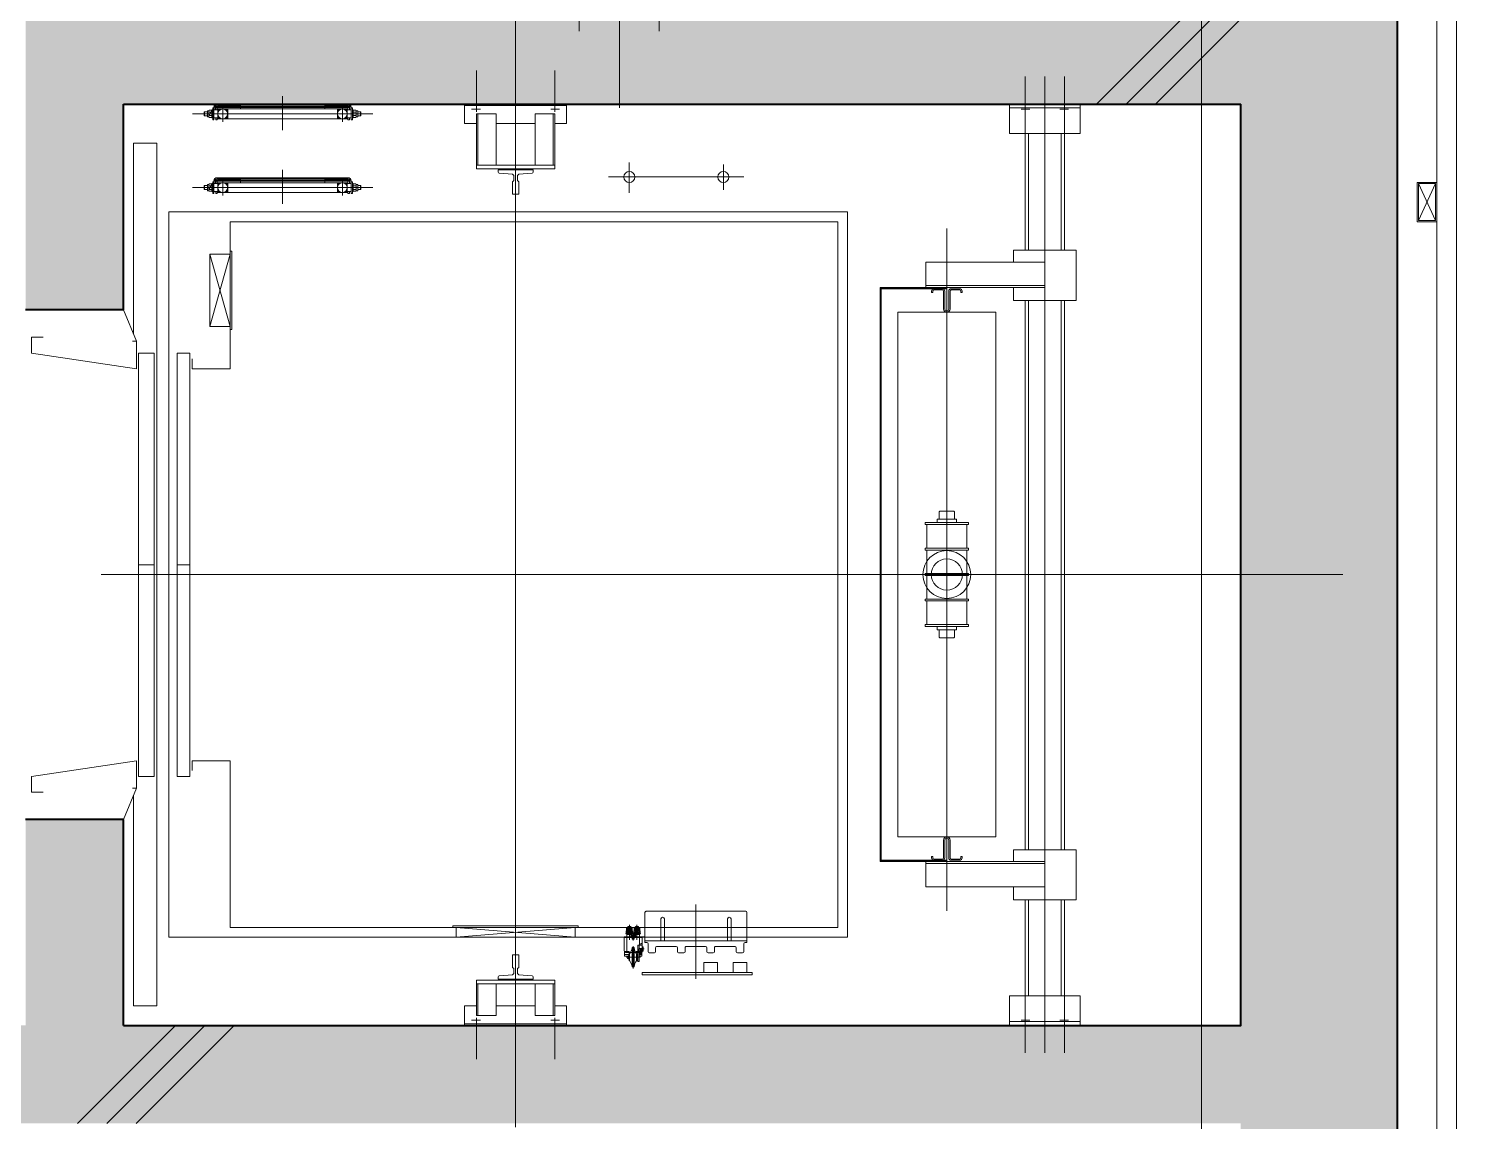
# Model space of a CAD drawing. Header units: millimetres. Extents: x 4003075 to 5615882, y 1445368 to 2591247.
# Drawn here: x 5451583 to 5455225, y 2423723 to 2426510 of the extents above; entities that cross this region are included whole.
import ezdxf

# ---------------------------------------------------------------- set-up
doc = ezdxf.new("R2010")
doc.units = ezdxf.units.MM
for name, color, linetype, lineweight in [('XR-평면도$0$A-CNTL', 9, 'Continuous', 15), ('XR-평면도$0$A-CONC-LIN1', 9, 'Continuous', 40), ('XR-평면도$0$A-DWXM-ELEV', 9, 'Continuous', 18), ('XR-평면도$0$A-SECT-LIN2', 9, 'Continuous', 20), ('XR-평면도$0$A-SECT-LIN3', 9, 'Continuous', 18), ('XR-평면도$0$A-WAXM-PANL', 9, 'Continuous', 20), ('XR-평면도$0$A-XXXX-HATC', 9, 'Continuous', 18), ('XR-평면도$0$A-XXXX-OPEN', 9, 'Continuous', 15)]:
    doc.layers.add(name, color=color, linetype=linetype, lineweight=lineweight)
doc.layers.add('XR-평면도$0$A-CONC-SOLD', color=9, linetype='Continuous')

# ---------------------------------------------------------------- blocks, each defined once
blk = doc.blocks.new('XR-평면도$0$중심선(210216)')
at = {"layer": 'XR-평면도$0$A-CNTL', "ltscale": 300}
blk.add_lwpolyline([(132000, 206000), (132000, -10000)], dxfattribs=at)
blk = doc.blocks.new('XR-평면도$0$윈드컬럼(13000)_2')
at = {"layer": 'XR-평면도$0$A-SECT-LIN2'}
blk.add_lwpolyline([(-100, 3350), (-100, 3250), (-50, 3250), (-50, 3350)], close=True, dxfattribs=at)
at = {"layer": 'XR-평면도$0$A-SECT-LIN3'}
blk.add_lwpolyline([(-97, 3347), (-97, 3253), (-53, 3253), (-53, 3347)], close=True, dxfattribs=at)
at = {"layer": 'XR-평면도$0$A-XXXX-OPEN'}
for p, q in [((-97, 3253), (-53, 3347)), ((-97, 3347), (-53, 3253))]:
    blk.add_line(p, q, dxfattribs=at)
blk = doc.blocks.new('XR-평면도$0$ELEV_21인승(4호기)')
at = {"layer": 'XR-평면도$0$A-CNTL'}
blk.add_line((-260, 1265), (2560, 1265), dxfattribs=at)
at = {"layer": 'XR-평면도$0$A-DWXM-ELEV'}
for p, q in [((2364.2, 1365.9), (2280.3, 1365.9)), ((2364.2, 1162.2), (2280.3, 1162.2))]:
    blk.add_line(p, q, dxfattribs=at)
blk = doc.blocks.new('XR-평면도$0$ELEV_16인승(2호기)')
at = {"layer": 'XR-평면도$0$A-CNTL'}
for p, q in [((1400, 217.7), (1400, 3385)), ((2810, 1275), (-60, 1275))]:
    blk.add_line(p, q, dxfattribs=at)
at = {"layer": 'XR-평면도$0$A-DWXM-ELEV'}
for p, q in [((200, 2715), (275, 2715)), ((200, 2715), (200, 2535)), ((210, 2715), (210, 2535)), ((275, 2715), (275, 2535)), ((2550, 2715), (2475, 2715)), ((2475, 2715), (2475, 2535)), ((2540, 2715), (2540, 2535)), ((2550, 2715), (2550, 2535)), ((130, 2675), (219.5, 2675)), ((275, 2675), (200, 2675)), ((213.4, 2662.9), (213.4, 2685.3)), ((275, 2675), (573, 2675)), ((573, 2675), (275, 2675)), ((275, 2667), (573, 2667)), ((701, 2675), (2102, 2675)), ((2102, 2675, 0), (701, 2675, 0)), ((701, 2667, 0), (2102, 2667, 0)), ((2230, 2675), (2475, 2675)), ((2475, 2675, 0), (2230, 2675, 0)), ((2230, 2667, 0), (2475, 2667, 0)), ((2475, 2675), (2550, 2675)), ((2620, 2675), (2530.5, 2675)), ((2536.6, 2662.9), (2536.6, 2685.3)), ((2620, 2625), (130, 2625)), ((603, 2625), (603, 2321.1)), ((603, 2625), (668, 2625)), ((663, 2625), (663, 2321.1)), ((668, 2625), (668, 2321.1)), ((2132, 2625), (2132, 2321.1)), ((2132, 2625), (2197, 2625)), ((2137, 2625), (2137, 2321.1)), ((2197, 2625), (2197, 2321.1)), ((213.4, 2587.1), (213.4, 2564.7)), ((2536.6, 2587.1), (2536.6, 2564.7)), ((130, 2575), (219.5, 2575)), ((275, 2575), (200, 2575)), ((275, 2583), (573, 2583)), ((275, 2575), (573, 2575)), ((573, 2575), (275, 2575)), ((701, 2583, 0), (2102, 2583, 0)), ((701, 2575), (2102, 2575)), ((2102, 2575, 0), (701, 2575, 0)), ((2230, 2583, 0), (2475, 2583, 0)), ((2230, 2575), (2475, 2575)), ((2475, 2575, 0), (2230, 2575, 0)), ((2475, 2575), (2550, 2575)), ((2620, 2575), (2530.5, 2575)), ((275, 2535), (200, 2535)), ((2475, 2535), (2550, 2535)), ((2069, 2500), (731, 2500)), ((731, 2500), (731, 2250)), ((2069, 2500), (2069, 2250)), ((671, 2407.8), (671, 2386.2)), ((674.2, 2407.8), (674.2, 2386.2)), ((681, 2414), (677.2, 2414)), ((681, 2410.8), (677.2, 2410.8)), ((681, 2414), (681, 2410.8)), ((1267.5, 2430), (1267.5, 2320)), ((1272.5, 2430), (1267.5, 2430)), ((1272.5, 2430), (1272.5, 2320)), ((1332.5, 2426), (1272.5, 2426)), ((1332.5, 2430), (1332.5, 2320)), ((1337.5, 2430), (1332.5, 2430)), ((1337.5, 2430), (1337.5, 2320)), ((1337.5, 2426), (1397.5, 2426)), ((1397.5, 2430), (1397.5, 2320)), ((1397.5, 2430), (1402.5, 2430)), ((1402.5, 2430), (1402.5, 2320)), ((1402.5, 2426), (1462.5, 2426)), ((1462.5, 2430), (1462.5, 2320)), ((1462.5, 2430), (1467.5, 2430)), ((1467.5, 2430), (1467.5, 2320)), ((1467.5, 2426), (1527.5, 2426)), ((1527.5, 2430), (1527.5, 2320)), ((1527.5, 2430), (1532.5, 2430)), ((1532.5, 2430), (1532.5, 2320)), ((2119, 2414), (2122.8, 2414)), ((2119, 2414), (2119, 2410.8)), ((2119, 2410.8), (2122.8, 2410.8)), ((2125.8, 2407.8), (2125.8, 2386.2)), ((2129, 2407.8), (2129, 2386.2)), ((2257.6, 2375), (517.4, 2375)), ((668, 2205), (668, 2375)), ((669.5, 2375), (669.5, 2205)), ((671, 2375), (671, 2205)), ((722.8, 2383.2), (677.2, 2383.2)), ((722.8, 2380), (677.2, 2380)), ((722.8, 2370), (677.2, 2370)), ((1240.1, 2394.6), (1238.1, 2392.6)), ((1238.1, 2392.6), (1238.1, 2357.4)), ((1240.1, 2394.6), (1258.9, 2394.6)), ((1258.9, 2399.5), (1258.9, 2350.5)), ((1267.5, 2399.5), (1258.9, 2399.5)), ((1532.5, 2399.5), (1541.1, 2399.5)), ((1541.1, 2399.5), (1541.1, 2350.5)), ((1559.9, 2394.6), (1541.1, 2394.6)), ((1559.9, 2394.6), (1561.9, 2392.6)), ((1561.9, 2392.6), (1561.9, 2357.4)), ((2077.2, 2383.2), (2122.8, 2383.2)), ((2077.2, 2380), (2122.8, 2380)), ((2077.2, 2370), (2122.8, 2370)), ((2129, 2375), (2129, 2207.2)), ((2130.5, 2375), (2130.5, 2206.1)), ((2132, 2375), (2132, 2205)), ((671, 2363.8), (671, 2342.2)), ((674.2, 2363.8), (674.2, 2342.2)), ((722.8, 2366.8), (677.2, 2366.8)), ((681, 2339.2), (677.2, 2339.2)), ((681, 2336), (677.2, 2336)), ((681, 2339.2), (681, 2336)), ((1238.1, 2357.4), (1240.1, 2355.4)), ((1240.1, 2355.4), (1258.9, 2355.4)), ((1267.5, 2350.5), (1258.9, 2350.5)), ((1532.5, 2350.5), (1541.1, 2350.5)), ((1559.9, 2355.4), (1541.1, 2355.4)), ((1561.9, 2357.4), (1559.9, 2355.4)), ((2077.2, 2366.8), (2122.8, 2366.8)), ((2119, 2339.2), (2122.8, 2339.2)), ((2119, 2339.2), (2119, 2336)), ((2119, 2336), (2122.8, 2336)), ((2125.8, 2363.8), (2125.8, 2342.2)), ((2129, 2363.8), (2129, 2342.2)), ((668, 2321.1), (603, 2321.1)), ((1272.5, 2320), (1267.5, 2320)), ((1332.5, 2324), (1272.5, 2324)), ((1337.5, 2320), (1332.5, 2320)), ((1337.5, 2324), (1397.5, 2324)), ((1397.5, 2320), (1402.5, 2320)), ((1402.5, 2324), (1462.5, 2324)), ((1462.5, 2320), (1467.5, 2320)), ((1467.5, 2324), (1527.5, 2324)), ((1527.5, 2320), (1532.5, 2320)), ((2132, 2321.1), (2197, 2321.1)), ((2069, 2250), (731, 2250)), ((668, 2207.2), (2129, 2207.2)), ((668, 2206.1), (2130.5, 2206.1)), ((668, 2205), (2132, 2205)), ((475, 2122), (475, 390)), ((475, 2122), (2325, 2122)), ((2325, 2122), (2325, 390)), ((500, 2097), (2300, 2097)), ((500, 2097), (500, 547)), ((2300, 2097), (2300, 547)), ((2259, 1862), (2259, 1608)), ((2339, 1865), (2262, 1865)), ((2334, 1865), (2334, 1605)), ((2339, 1860.2), (2339, 1865)), ((2390, 1865), (2390, 1830)), ((2390, 1865), (2415, 1865)), ((2421, 1878.5), (2415, 1878.5)), ((2415, 1878.5), (2415, 1597.8)), ((2415, 1865), (2415, 1830)), ((2421, 1878.5), (2421, 1597.8)), ((386, 1857.2), (386, 1511.9)), ((2278.5, 1824.5), (2334, 1824.5)), ((2362, 1857.2), (2342, 1857.2)), ((2349, 1834.8), (2349, 1785.2)), ((2362, 1857.2), (2352, 1857.2)), ((2362, 1837.8), (2352, 1837.8)), ((2362, 1837.8), (2352, 1837.8)), ((2365, 1854.2), (2365, 1840.8)), ((2390, 1830), (2415, 1830)), ((354, 1805), (418.5, 1805)), ((2278.5, 1815.5), (2334, 1815.5)), ((2390, 1790), (2390, 1755)), ((2390, 1790), (2415, 1790)), ((2415, 1790), (2415, 1755)), ((2349, 1759.8), (2349, 1710.2)), ((2362, 1782.2), (2352, 1782.2)), ((2362, 1762.8), (2352, 1762.8)), ((2365, 1779.2), (2365, 1765.8)), ((2390, 1755), (2415, 1755)), ((2241.7, 1735), (2431.5, 1735)), ((2349, 1684.8), (2349, 1635.2)), ((2362, 1707.2), (2352, 1707.2)), ((2362, 1687.8), (2352, 1687.8)), ((2365, 1704.2), (2365, 1690.8)), ((2278.5, 1654.5), (2334, 1654.5)), ((2278.5, 1645.5), (2334, 1645.5)), ((2339, 1605), (2262, 1605)), ((2324.5, 1598, -1.2), (2324.5, 1605)), ((2339, 1609.8), (2339, 1605)), ((2362, 1612.8), (2342, 1612.8)), ((2362, 1632.2), (2352, 1632.2)), ((2355.1, 1602.8), (2355.1, 1595)), ((2365, 1629.2), (2365, 1615.8)), ((2293.4, 1584.3), (2318.6, 1584.3)), ((2300, 1589.5), (2300, 1591)), ((2300, 1577.7), (2300, 1579.2)), ((2300, 1570.4), (2300, 1571.9)), ((2300.4, 1591.5), (2315.5, 1592.5)), ((2300.4, 1577.2), (2315.5, 1576.2)), ((2300.4, 1572.4), (2315.5, 1573.4)), ((2300.8, 1584.3), (2319.4, 1584.3)), ((2332.2, 1584.3), (2300.9, 1584.3)), ((2301.2, 1589.1), (2301.2, 1589.9)), ((2301.2, 1578.8), (2301.2, 1579.6)), ((2301.2, 1570), (2301.2, 1570.8)), ((2301.6, 1590.4), (2316.7, 1591.3)), ((2301.6, 1578.3), (2316.7, 1577.3)), ((2301.6, 1571.3), (2316.7, 1572.2)), ((2304.3, 1585.1, 1.1), (2301.7, 1585.1, 1.1)), ((2304.3, 1583.6, 1.1), (2301.7, 1583.6, 1.1)), ((2304.3, 1585.1, 1.1), (2304.3, 1583.6, 1.1)), ((2345.1, 1590.9), (2305.1, 1590.9)), ((2305.1, 1590.9), (2305.1, 1586.8)), ((2310.1, 1586.8), (2305.1, 1586.8)), ((2310.1, 1581.8), (2305.1, 1581.8)), ((2305.1, 1581.8), (2305.1, 1577.7)), ((2326.1, 1577.7), (2305.1, 1577.7)), ((2326.1, 1571.8), (2305.1, 1571.8)), ((2305.1, 1571.8), (2305.1, 1567.7)), ((2310.1, 1567.7), (2305.1, 1567.7)), ((2305.3, 1590.9), (2305.3, 1576.2)), ((2305.3, 1587.9), (2315.5, 1588.5)), ((2305.3, 1586.7), (2316.7, 1587.3)), ((2305.3, 1582), (2316.7, 1581.4)), ((2305.3, 1580.8), (2315.5, 1580.2)), ((2305.3, 1571.8), (2305.3, 1557.1)), ((2305.3, 1568.8), (2315.5, 1569.4)), ((2305.3, 1567.6), (2316.7, 1568.2)), ((2305.7, 1588.9, 1.1), (2306.1, 1588.5, 1.1)), ((2305.7, 1579.8, 1.1), (2306.1, 1580.2, 1.1)), ((2305.7, 1569.8, 1.1), (2306.1, 1569.4, 1.1)), ((2306.1, 1588.5, 1.1), (2306.1, 1586.3, 1.1)), ((2317.5, 1586.3, 0.3), (2306.1, 1586.3, 4.2)), ((2306.1, 1586.3, 1.1), (2306.1, 1582.3, 1.1)), ((2318, 1585.9), (2306.1, 1585.9, 1.1)), ((2318, 1582.8), (2306.1, 1582.8, 1.1)), ((2317.5, 1582.3, 0.3), (2306.1, 1582.3, 4.2)), ((2306.1, 1582.3, 1.1), (2306.1, 1580.2, 1.1)), ((2306.1, 1569.4, 1.1), (2306.1, 1567.2, 1.1)), ((2317.5, 1567.2, 0.3), (2306.1, 1567.2, 4.2)), ((2306.1, 1567.2, 1.1), (2306.1, 1563.2, 1.1)), ((2318, 1566.8), (2306.1, 1566.8, 1.1)), ((2306.2, 1584.3, 1.1), (2306.9, 1584.3, 1.1)), ((2306.8, 1580.6, 1.1), (2306.2, 1584.3, 1.1)), ((2306.9, 1584.4, 1.1), (2306.3, 1588, 1.1)), ((2306.3, 1588, 1.1), (2306.3, 1586.3, 1.1)), ((2306.3, 1588, 1.1), (2307, 1588, 1.1)), ((2306.9, 1565.3, 1.1), (2306.3, 1568.9, 1.1)), ((2306.3, 1568.9, 1.1), (2306.3, 1567.2, 1.1)), ((2306.3, 1568.9, 1.1), (2307, 1568.9, 1.1)), ((2307.5, 1580.6, 1.1), (2306.8, 1580.6, 1.1)), ((2307.6, 1584.4, 1.1), (2306.9, 1584.4, 1.1)), ((2306.9, 1584.3, 1.1), (2307.5, 1580.6, 1.1)), ((2307, 1588, 1.1), (2307.6, 1584.4, 1.1)), ((2307, 1568.9, 1.1), (2307.6, 1565.3, 1.1)), ((2307.5, 1580.6, 1.1), (2307.5, 1582.3, 1.1)), ((2307.6, 1589.2), (2308.5, 1589.2)), ((2307.6, 1579.2), (2307.6, 1589.2)), ((2307.6, 1579.2), (2308.5, 1579.2)), ((2307.6, 1570.1), (2308.5, 1570.1)), ((2307.6, 1560.1), (2307.6, 1570.1)), ((2308.5, 1589.2), (2308.5, 1579.2)), ((2308.5, 1570.1), (2308.5, 1560.1)), ((2310.1, 1586.8), (2310.1, 1581.8)), ((2310.1, 1567.7), (2310.1, 1562.7)), ((2313.3, 1575), (2331.6, 1575, 1.4)), ((2317.7, 1575.9, 1.4), (2314.5, 1575.9, 1.4)), ((2317.7, 1574, 1.4), (2314.5, 1574, 1.4)), ((2315.5, 1593.5), (2316.7, 1593.5)), ((2315.5, 1592.5), (2315.5, 1593.5)), ((2315.5, 1589.6), (2316.7, 1589.6)), ((2315.5, 1588.5), (2315.5, 1589.6)), ((2315.5, 1579.1), (2315.5, 1580.2)), ((2315.5, 1579.1), (2316.7, 1579.1)), ((2315.5, 1575.2), (2315.5, 1576.2)), ((2315.5, 1575.2), (2316.7, 1575.2)), ((2315.5, 1574.4), (2316.7, 1574.4)), ((2315.5, 1573.4), (2315.5, 1574.4)), ((2315.5, 1570.5), (2316.7, 1570.5)), ((2315.5, 1569.4), (2315.5, 1570.5)), ((2316.7, 1575.2), (2316.7, 1593.5)), ((2316.7, 1556.1), (2316.7, 1574.4)), ((2318, 1585.9), (2317.5, 1586.3)), ((2318, 1582.8), (2317.5, 1582.3)), ((2318, 1566.8), (2317.5, 1567.2)), ((2317.7, 1574, 1.4), (2317.7, 1575.9, 1.4)), ((2318, 1582.8), (2318, 1585.9)), ((2318, 1563.7), (2318, 1566.8)), ((2318.3, 1590.9), (2318.3, 1577.7)), ((2318.3, 1571.8), (2318.3, 1558.6)), ((2319.4, 1580.7, 1.4), (2319.9, 1580.2, 1.4)), ((2319.4, 1569.3, 1.4), (2319.9, 1569.8, 1.4)), ((2319.9, 1577.5, 1.4), (2319.9, 1580.2, 1.4)), ((2319.9, 1572.5, 1.4), (2319.9, 1577.5, 1.4)), ((2320.5, 1577.5, 5.1), (2319.9, 1577.5, 5.3)), ((2320.4, 1576.9, 1.4), (2319.9, 1576.9, 1.4)), ((2320.6, 1573.1, 1.4), (2319.9, 1573.1, 1.4)), ((2319.9, 1569.8, 1.4), (2319.9, 1572.5, 1.4)), ((2320.5, 1572.5, 5.1), (2319.9, 1572.5, 5.3)), ((2320.9, 1579.7), (2320.1, 1575)), ((2320.1, 1575), (2321, 1575)), ((2320.9, 1574.9), (2320.2, 1570.4)), ((2320.2, 1570.4), (2320.2, 1572.5)), ((2320.2, 1570.4), (2321.1, 1570.4)), ((2333.1, 1575), (2320.6, 1575)), ((2321.8, 1579.7), (2320.9, 1579.7)), ((2321.8, 1574.9), (2320.9, 1574.9)), ((2321, 1575), (2321.8, 1579.7)), ((2321.1, 1570.4), (2321.8, 1574.9)), ((2321.8, 1576.9, 1.4), (2321.3, 1576.9, 1.4)), ((2321.8, 1577.5, 4.7), (2321.4, 1577.5, 4.8)), ((2321.8, 1572.5, 4.7), (2321.4, 1572.5, 4.8)), ((2321.8, 1573.1, 1.4), (2321.5, 1573.1, 1.4)), ((2321.6, 1575), (2333.2, 1575)), ((2321.8, 1581.4), (2321.8, 1568.9)), ((2321.8, 1581.4), (2322.9, 1581.4)), ((2321.8, 1579.7), (2321.8, 1577.5)), ((2321.8, 1568.9), (2322.9, 1568.9)), ((2322.9, 1568.9), (2322.9, 1581.4)), ((2329.2, 1577.5, 1.7), (2322.9, 1577.5, 4.3)), ((2329.9, 1576.9, 1.4), (2322.9, 1576.9, 1.4)), ((2329.9, 1573.1, 1.4), (2322.9, 1573.1, 1.4)), ((2329.2, 1572.5, 1.7), (2322.9, 1572.5, 4.3)), ((2324.5, 1598), (2324.5, 1552)), ((2324.5, 1598), (2359.5, 1598)), ((2326.1, 1598), (2326.1, 1552)), ((2326.1, 1590.9), (2326.1, 1558.6)), ((2329.9, 1576.9, 1.4), (2329.2, 1577.5, 1.4)), ((2329.9, 1573.1, 1.4), (2329.2, 1572.5, 1.4)), ((2329.9, 1576.9, 1.4), (2329.9, 1573.1, 1.4)), ((2341.1, 1597.5), (2341.1, 1594.3)), ((2341.1, 1597.5), (2363.5, 1597.5)), ((2341.1, 1594.3), (2345.1, 1594.3)), ((2345.1, 1597.5), (2345.1, 1586.8)), ((2387.1, 1590), (2345.1, 1590)), ((2387.1, 1586.8), (2345.1, 1586.8)), ((2348, 1574.8), (2404.7, 1574.8)), ((2349.6, 1600.5), (2360.6, 1600.5)), ((2349.6, 1600.5), (2349.6, 1597.5)), ((2351.1, 1576.5), (2351.1, 1573)), ((2352.1, 1577.5), (2400.1, 1577.5)), ((2352.1, 1572), (2400.1, 1572)), ((2353.6, 1597.5), (2353.6, 1590)), ((2353.6, 1594.3), (2361.6, 1594.3)), ((2353.6, 1593.3), (2361.6, 1593.3)), ((2354.6, 1589.9), (2354.6, 1595.2)), ((2361.6, 1596.2), (2355.6, 1596.2)), ((2361.6, 1588.9), (2355.6, 1588.9)), ((2359.9, 1592.6), (2371.3, 1592.6)), ((2360.3, 1592.6), (2367.9, 1592.6)), ((2360.6, 1600.5), (2360.6, 1597.5)), ((2361.6, 1597.1), (2361.6, 1590)), ((2361.6, 1597.1), (2369.6, 1597.1)), ((2361.6, 1588.9), (2361.6, 1596.2)), ((2361.6, 1594.1), (2369.6, 1594.1)), ((2361.6, 1594.1), (2366.6, 1594.1)), ((2361.6, 1591.1), (2369.6, 1591.1)), ((2361.6, 1591.1), (2366.6, 1591.1)), ((2361.6, 1586.8), (2361.6, 1582.9)), ((2361.6, 1582.9), (2366.3, 1582.9)), ((2363.5, 1597.5), (2363.5, 1597.1)), ((2364.5, 1557), (2364.5, 1593)), ((2366.6, 1591.1), (2366.6, 1594.1)), ((2385.1, 1584.8), (2367.1, 1584.8)), ((2367.1, 1584.8), (2367.1, 1583.5)), ((2385.1, 1583.8), (2367.1, 1583.8)), ((2369.6, 1597.1), (2373.1, 1597.1)), ((2369.6, 1597.1), (2369.6, 1590)), ((2369.6, 1586.8), (2369.6, 1584.8)), ((2381.6, 1586.8), (2370.6, 1586.8)), ((2370.6, 1586.8), (2370.6, 1584.8)), ((2373.1, 1597.1), (2373.1, 1590)), ((2376.1, 1593.9), (2376.1, 1558.1)), ((2381.6, 1586.8), (2381.6, 1584.8)), ((2385.1, 1584.8), (2385.1, 1583.5)), ((2387.1, 1586.8), (2387.1, 1590)), ((2401.1, 1576.5), (2401.1, 1573)), ((2415, 1597.8), (2421, 1597.8)), ((349.4, 1565), (421.6, 1565)), ((426.2, 1565), (351, 1565)), ((2293.4, 1565.2), (2318.6, 1565.2)), ((2300, 1558.6), (2300, 1560.1)), ((2300.4, 1558.1), (2315.5, 1557.1)), ((2332.2, 1565.2), (2300.7, 1565.2)), ((2300.8, 1565.2), (2319.4, 1565.2)), ((2301.2, 1559.7), (2301.2, 1560.5)), ((2301.6, 1559.2), (2316.7, 1558.2)), ((2304.3, 1566, 1.1), (2301.7, 1566, 1.1)), ((2304.3, 1564.5, 1.1), (2301.7, 1564.5, 1.1)), ((2304.3, 1566, 1.1), (2304.3, 1564.5, 1.1)), ((2305.1, 1562.7), (2305.1, 1558.6)), ((2310.1, 1562.7), (2305.1, 1562.7)), ((2361.6, 1558.6), (2305.1, 1558.6)), ((2305.3, 1562.9), (2316.7, 1562.3)), ((2305.3, 1561.7), (2315.5, 1561.1)), ((2305.7, 1560.7, 1.1), (2306.1, 1561.1, 1.1)), ((2318, 1563.7), (2306.1, 1563.7, 1.1)), ((2317.5, 1563.2, 0.3), (2306.1, 1563.2, 4.2)), ((2306.1, 1563.2, 1.1), (2306.1, 1561.1, 1.1)), ((2306.2, 1565.2, 1.1), (2306.9, 1565.2, 1.1)), ((2306.8, 1561.5, 1.1), (2306.2, 1565.2, 1.1)), ((2307.5, 1561.5, 1.1), (2306.8, 1561.5, 1.1)), ((2307.6, 1565.3, 1.1), (2306.9, 1565.3, 1.1)), ((2306.9, 1565.2, 1.1), (2307.5, 1561.5, 1.1)), ((2307.5, 1561.5, 1.1), (2307.5, 1563.2, 1.1)), ((2307.6, 1560.1), (2308.5, 1560.1)), ((2315.5, 1560), (2315.5, 1561.1)), ((2315.5, 1560), (2316.7, 1560)), ((2315.5, 1556.1), (2315.5, 1557.1)), ((2315.5, 1556.1), (2316.7, 1556.1)), ((2318, 1563.7), (2317.5, 1563.2)), ((2324.5, 1552), (2359.5, 1552)), ((2361.6, 1564.3), (2369.6, 1564.3)), ((2361.6, 1564.3), (2361.6, 1552.9)), ((2361.6, 1552.9), (2369.6, 1552.9)), ((2367.1, 1566.1), (2367.1, 1564.8)), ((2385.1, 1565.8), (2367.1, 1565.8)), ((2385.1, 1564.8), (2367.1, 1564.8)), ((2369.6, 1564.8), (2369.6, 1552.9)), ((2369.6, 1552.9), (2373.1, 1552.9)), ((2370.6, 1564.8), (2370.6, 1563.8)), ((2381.6, 1563.8), (2370.6, 1563.8)), ((2380.6, 1563.3), (2371.6, 1563.3)), ((2371.6, 1563.3), (2371.6, 1562.8)), ((2380.6, 1562.8), (2371.6, 1562.8)), ((2373.1, 1563.8), (2373.1, 1563.3)), ((2373.1, 1562.8), (2373.1, 1560.8)), ((2374.1, 1559.8), (2373.1, 1560.8)), ((2373.1, 1560.6), (2373.1, 1552.9)), ((2378.1, 1559.8), (2374.1, 1559.8)), ((2379.1, 1560.8), (2378.1, 1559.8)), ((2379.1, 1563.8), (2379.1, 1563.3)), ((2379.1, 1562.8), (2379.1, 1560.8)), ((2380.6, 1563.3), (2380.6, 1562.8)), ((2381.6, 1564.8), (2381.6, 1563.8)), ((2385.1, 1566.1), (2385.1, 1564.8)), ((2296, 1115), (2296, 1435)), ((2296, 1115), (2296, 1435)), ((2296, 1435), (2300, 1435)), ((2300, 1115), (2300, 1435)), ((2300, 1115), (2300, 1435)), ((2300, 1427), (2325, 1123)), ((2300, 1123), (2325, 1427)), ((2300, 1427), (2325, 1427)), ((2325, 1123), (2325, 1427)), ((200, 1405), (250, 1405)), ((204, 1405), (204, 1145)), ((213.4, 1387.1), (213.4, 1364.7)), ((250, 1405), (250, 1375)), ((2500, 1405), (2500, 1375)), ((2550, 1405), (2500, 1405)), ((2536.6, 1387.1), (2536.6, 1364.7)), ((2546, 1405), (2546, 1145)), ((114.1, 1375), (219.5, 1375)), ((225, 1375), (365, 1375)), ((225, 1375), (225, 1325)), ((225, 1371), (356, 1371)), ((356, 1375), (356, 1175)), ((365, 1375), (365, 1175)), ((2525, 1375), (2435, 1375)), ((2435, 1375), (2435, 1175)), ((2444, 1375), (2444, 1175)), ((2525, 1371), (2444, 1371)), ((2525, 1375), (2525, 1325)), ((2635.9, 1375), (2530.5, 1375)), ((225, 1325), (356, 1325)), ((250, 1325), (250, 1225)), ((368, 1230.5), (368, 1319.5)), ((373.6, 1319.5), (368, 1319.5)), ((378.8, 1283), (376.1, 1317.1)), ((2421.2, 1283), (2423.9, 1317.1)), ((2426.4, 1319.5), (2432, 1319.5)), ((2432, 1230.5), (2432, 1319.5)), ((2525, 1325), (2444, 1325)), ((2500, 1325), (2500, 1225)), ((378.8, 1283), (382.1, 1279.8)), ((394.8, 1279.8), (382.1, 1279.8)), ((398, 1283), (394.8, 1279.8)), ((429, 1283), (398, 1283)), ((430, 1282), (429, 1283)), ((430, 1268), (430, 1282)), ((2370, 1282), (2371, 1283)), ((2370, 1268), (2370, 1282)), ((2371, 1283), (2402, 1283)), ((2402, 1283), (2405.3, 1279.8)), ((2405.3, 1279.8), (2417.9, 1279.8)), ((2421.2, 1283), (2417.9, 1279.8)), ((376.1, 1232.9), (378.8, 1267)), ((378.8, 1267), (382.1, 1270.3)), ((394.8, 1270.3), (382.1, 1270.3)), ((398, 1267), (394.8, 1270.3)), ((429, 1267), (398, 1267)), ((430, 1268), (429, 1267)), ((2370, 1268), (2371, 1267)), ((2371, 1267), (2402, 1267)), ((2402, 1267), (2405.3, 1270.3)), ((2405.3, 1270.3), (2417.9, 1270.3)), ((2421.2, 1267), (2417.9, 1270.3)), ((2423.9, 1232.9), (2421.2, 1267)), ((225, 1225), (356, 1225)), ((225, 1175), (225, 1225)), ((373.6, 1230.5), (368, 1230.5)), ((2426.4, 1230.5), (2432, 1230.5)), ((2525, 1225), (2444, 1225)), ((2525, 1175), (2525, 1225)), ((114.1, 1175), (219.5, 1175)), ((213.4, 1162.9), (213.4, 1185.3)), ((225, 1179), (356, 1179)), ((225, 1175), (365, 1175)), ((250, 1175), (250, 1145)), ((2525, 1175), (2435, 1175)), ((2525, 1179), (2444, 1179)), ((2500, 1175), (2500, 1145)), ((2635.9, 1175), (2530.5, 1175)), ((2536.6, 1162.9), (2536.6, 1185.3)), ((200, 1145), (250, 1145)), ((2550, 1145), (2500, 1145)), ((2296, 1115), (2300, 1115)), ((2300, 1123), (2325, 1123)), ((220, 879.5), (230, 879.5)), ((225, 910.5), (225, 450.5)), ((225, 815.9), (225, 883.5)), ((408, 879.5), (418, 879.5)), ((413, 910.5), (413, 450.5)), ((413, 815.9), (413, 883.5)), ((206, 852.2), (206, 508.8)), ((209.1, 851), (215, 851)), ((235, 855.5), (235, 845.5)), ((394, 852.2), (394, 508.8)), ((397.1, 851), (403, 851)), ((423, 855.5), (423, 845.5)), ((245.1, 833), (204.9, 833)), ((212.5, 820.5), (237.5, 820.5)), ((433.1, 833), (392.9, 833)), ((400.5, 820.5), (425.5, 820.5)), ((203, 788), (206, 788)), ((209, 788), (212.5, 788)), ((391, 788), (394, 788)), ((397, 788), (400.5, 788)), ((266.9, 680.5), (179.5, 680.5)), ((454.9, 680.5), (367.5, 680.5)), ((500, 547), (875, 547)), ((775, 551), (575, 551)), ((575, 551), (575, 547)), ((775, 547), (575, 547)), ((583, 547), (767, 495)), ((767, 547), (583, 495)), ((583, 547), (583, 495)), ((767, 547), (767, 495)), ((775, 551), (775, 547)), ((875, 547), (875, 450)), ((1875, 547), (1875, 450)), ((1875, 547), (2300, 547)), ((225, 477.7), (225, 545.2)), ((225, 545.1), (225, 477.5)), ((413, 477.7), (413, 545.2)), ((413, 545.1), (413, 477.5)), ((207.7, 505.5), (210, 505.5)), ((395.7, 505.5), (398, 505.5)), ((767, 495), (583, 495)), ((835, 444), (1375, 444)), ((835, 444), (1375, 444)), ((835, 412), (835, 444)), ((850, 450), (875, 450)), ((1915, 444), (1375, 444)), ((1375, 412), (1375, 444)), ((1375, 412), (1375, 444)), ((1375, 412), (1375, 444)), ((1375, 412), (1375, 444)), ((1900, 450), (1875, 450)), ((1915, 412), (1915, 444)), ((835, 412), (1375, 412)), ((1915, 412), (1375, 412)), ((475, 390), (2325, 390)), ((2500, 360), (300, 360)), ((300, 360), (300, 300)), ((835, 353), (1375, 353)), ((835, 353), (835, 313)), ((1915, 353), (1375, 353)), ((1375, 353), (1375, 313)), ((1375, 353), (1375, 313)), ((1915, 353), (1915, 313)), ((2500, 360), (2500, 300)), ((300, 300), (785.6, 300)), ((805, 308), (725, 275)), ((805, 308), (875, 308)), ((805, 308), (805, 298)), ((835, 313), (1375, 313)), ((875, 308), (835, 40)), ((1915, 313), (1375, 313)), ((1945, 308), (1875, 308)), ((1875, 308), (1915, 40)), ((1945, 308), (2025, 275)), ((1945, 308), (1945, 298)), ((2500, 300), (1964.4, 300)), ((795, 70), (795, 40)), ((795, 40), (835, 40)), ((1955, 40), (1915, 40)), ((1955, 70), (1955, 40))]:
    blk.add_line(p, q, dxfattribs=at)
for points in [[(668, 2545), (701, 2545), (701, 2705), (573, 2705), (573, 2545), (603, 2545)], [(2197, 2545), (2230, 2545), (2230, 2705), (2102, 2705), (2102, 2545), (2132, 2545)], [(220, 872.4), (220, 879.5), (221, 880.5), (229, 880.5), (230, 879.5), (230, 872.4)], [(408, 872.4), (408, 879.5), (409, 880.5), (417, 880.5), (418, 879.5), (418, 872.4)], [(209, 847), (215, 847), (215, 847.5), (215, 847.5), (215, 847.5)], [(219.1, 844), (214, 844), (214, 838.9)], [(215, 858.5), (215, 860.5), (235, 860.5), (235, 858.5)], [(236, 838.9), (236, 844), (230.9, 844)], [(235, 851), (240, 851), (240, 847), (235, 847)], [(397, 847), (403, 847), (403, 847.5), (403, 847.5), (403, 847.5)], [(407.1, 844), (402, 844), (402, 838.9)], [(403, 858.5), (403, 860.5), (423, 860.5), (423, 858.5)], [(424, 838.9), (424, 844), (418.9, 844)], [(423, 851), (428, 851), (428, 847), (423, 847)], [(214, 827.1), (214, 822), (219.1, 822)], [(230.9, 822), (236, 822), (236, 827.1)], [(402, 827.1), (402, 822), (407.1, 822)], [(418.9, 822), (424, 822), (424, 827.1)], [(209.1, 514), (215, 514), (209, 514)], [(397.1, 514), (403, 514), (397, 514)]]:
    blk.add_lwpolyline(points, dxfattribs=at)
for points in [[(210, 855.5), (207.7, 855.5, 0.414214), (200, 847.8), (200, 513.2, 0.414214), (207.7, 505.5, -0.414214), (200, 513.2)], [(215, 845.5), (215, 855.5), (209.3, 855.5, 0.415821), (206, 852.2, 0.309529), (203, 847.8), (203, 513.2, 0.309529), (206, 508.8, -0.309529), (203, 513.2)], [(204, 788), (204, 843.3, -0.279701), (206, 846.6)], [(215, 852.5), (209.3, 852.5, 0.414214), (209, 852.2), (209, 508.8, 0.414214), (209.3, 508.5), (215, 508.5), (209.3, 508.5, -0.414214), (209, 508.8)], [(215.8, 860.5), (215.8, 867.8, -0.309401), (220.4, 867.8), (220.4, 860.5)], [(229.6, 860.5), (229.6, 867.8, 0.154701), (220.4, 867.8)], [(229.6, 867.8, -0.309401), (234.2, 867.8), (234.2, 860.5)], [(398, 855.5), (395.7, 855.5, 0.414214), (388, 847.8), (388, 513.2, 0.414214), (395.7, 505.5, -0.414214), (388, 513.2)], [(403, 845.5), (403, 855.5), (397.3, 855.5, 0.415821), (394, 852.2, 0.309529), (391, 847.8), (391, 513.2, 0.309529), (394, 508.8, -0.309529), (391, 513.2)], [(392, 788), (392, 843.3, -0.279701), (394, 846.6)], [(403, 852.5), (397.3, 852.5, 0.414214), (397, 852.2), (397, 508.8, 0.414214), (397.3, 508.5), (403, 508.5), (397.3, 508.5, -0.414214), (397, 508.8)], [(403.8, 860.5), (403.8, 867.8, -0.309401), (408.4, 867.8), (408.4, 860.5)], [(417.6, 860.5), (417.6, 867.8, 0.154701), (408.4, 867.8)], [(417.6, 867.8, -0.309401), (422.2, 867.8), (422.2, 860.5)], [(206, 508.8, 0.415821), (209.3, 505.5), (215, 505.5)], [(229.6, 493.2, -0.154701), (220.4, 493.2, -0.309401), (215.8, 493.2)], [(394, 508.8, 0.415821), (397.3, 505.5), (403, 505.5)], [(417.6, 493.2, -0.154701), (408.4, 493.2, -0.309401), (403.8, 493.2)]]:
    blk.add_lwpolyline(points, format="xyb", dxfattribs=at)
for points in [[(240, 858.5), (240, 855.5), (210, 855.5), (210, 858.5)], [(237.5, 845.5), (237.5, 515.5), (212.5, 515.5), (212.5, 845.5)], [(233, 872.4), (233, 868.5), (217, 868.5), (217, 872.4)], [(428, 858.5), (428, 855.5), (398, 855.5), (398, 858.5)], [(425.5, 845.5), (425.5, 515.5), (400.5, 515.5), (400.5, 845.5)], [(421, 872.4), (421, 868.5), (405, 868.5), (405, 872.4)], [(203, 573), (206, 573)], [(209, 573), (212.5, 573)], [(391, 573), (394, 573)], [(397, 573), (400.5, 573)], [(245.1, 528), (204.9, 528)], [(209.1, 510), (215, 510)], [(212.5, 540.5), (237.5, 540.5)], [(214, 539), (219.1, 539), (214, 539), (214, 533.9)], [(214, 517), (214, 522.1), (214, 517), (219.1, 517)], [(215, 505.5), (215, 515.5)], [(215, 514), (215, 513.5), (215, 513.5)], [(236, 539), (236, 533.9), (236, 539), (230.9, 539)], [(236, 517), (230.9, 517), (236, 517), (236, 522.1)], [(235, 505.5), (235, 515.5)], [(240, 510), (240, 514), (235, 514), (240, 514), (240, 510), (235, 510)], [(433.1, 528), (392.9, 528)], [(397.1, 510), (403, 510)], [(400.5, 540.5), (425.5, 540.5)], [(402, 539), (407.1, 539), (402, 539), (402, 533.9)], [(402, 517), (402, 522.1), (402, 517), (407.1, 517)], [(403, 505.5), (403, 515.5)], [(403, 514), (403, 513.5), (403, 513.5)], [(424, 539), (424, 533.9), (424, 539), (418.9, 539)], [(424, 517), (418.9, 517), (424, 517), (424, 522.1)], [(423, 505.5), (423, 515.5)], [(428, 510), (428, 514), (423, 514), (428, 514), (428, 510), (423, 510)], [(240, 505.5), (240, 502.5), (210, 502.5), (210, 505.5)], [(240, 502.5), (240, 505.5), (210, 505.5), (210, 502.5)], [(235, 500.5), (215, 500.5), (215, 502.5), (215, 500.5), (235, 500.5), (235, 502.5)], [(233, 492.5), (233, 488.6), (217, 488.6), (217, 492.5)], [(233, 488.6), (233, 492.5), (217, 492.5), (217, 488.6)], [(229, 480.5), (221, 480.5), (220, 481.5), (220, 488.6), (220, 481.5), (221, 480.5), (229, 480.5), (230, 481.5), (230, 488.6), (230, 481.5), (220, 481.5), (230, 481.5)], [(220.4, 500.5), (220.4, 493.2)], [(229.6, 500.5), (229.6, 493.2)], [(234.2, 500.5), (234.2, 493.2)], [(428, 505.5), (428, 502.5), (398, 502.5), (398, 505.5)], [(428, 502.5), (428, 505.5), (398, 505.5), (398, 502.5)], [(423, 500.5), (403, 500.5), (403, 502.5), (403, 500.5), (423, 500.5), (423, 502.5)], [(421, 492.5), (421, 488.6), (405, 488.6), (405, 492.5)], [(421, 488.6), (421, 492.5), (405, 492.5), (405, 488.6)], [(417, 480.5), (409, 480.5), (408, 481.5), (408, 488.6), (408, 481.5), (409, 480.5), (417, 480.5), (418, 481.5), (418, 488.6), (418, 481.5), (408, 481.5), (418, 481.5)], [(408.4, 500.5), (408.4, 493.2)], [(417.6, 500.5), (417.6, 493.2)], [(422.2, 500.5), (422.2, 493.2)]]:
    blk.add_lwpolyline(points, close=True, dxfattribs=at)
for points in [[(206, 514.4, -0.279701), (204, 517.7), (204, 573), (204, 517.7, 0.279701)], [(394, 514.4, -0.279701), (392, 517.7), (392, 573), (392, 517.7, 0.279701)], [(206, 510.2, -0.092348), (203.4, 511.3, 0.092348)], [(394, 510.2, -0.092348), (391.4, 511.3, 0.092348)], [(215.8, 500.5), (215.8, 493.2, 0.309401), (220.4, 493.2, 0.154701), (229.6, 493.2, 0.309401), (234.2, 493.2, -0.309401), (229.6, 493.2)], [(403.8, 500.5), (403.8, 493.2, 0.309401), (408.4, 493.2, 0.154701), (417.6, 493.2, 0.309401), (422.2, 493.2, -0.309401), (417.6, 493.2)]]:
    blk.add_lwpolyline(points, format="xyb", close=True, dxfattribs=at)
for centre, radius in [((1400, 2375), 61), ((1400, 2375), 61), ((1400, 2375), 40), ((386, 1805), 14.2), ((386, 1565), 14.2), ((225, 833), 12.5), ((413, 833), 12.5), ((225, 528), 12.5), ((225, 528), 12.5), ((413, 528), 12.5), ((413, 528), 12.5)]:
    blk.add_circle(centre, radius, dxfattribs=at)
for centre, radius, start, end in [((677.2, 2407.8), 6.2, 90, 180), ((677.2, 2407.8), 3, 90, 180), ((2122.8, 2407.8), 6.2, 0, 90), ((2122.8, 2407.8), 3, 0, 90), ((677.2, 2386.2), 6.2, 180, 270), ((677.2, 2363.8), 6.2, 90, 180), ((677.2, 2386.2), 3, 180, 270), ((722.8, 2375), 8.2, 270, 90), ((722.8, 2375), 5, 270, 90), ((2077.2, 2375), 8.2, 90, 270), ((2077.2, 2375), 5, 90, 270), ((2122.8, 2386.2), 3, 270, 0), ((2122.8, 2386.2), 6.2, 270, 0), ((2122.8, 2363.8), 6.2, 0, 90), ((677.2, 2342.2), 6.2, 180, 270), ((677.2, 2363.8), 3, 90, 180), ((677.2, 2342.2), 3, 180, 270), ((2122.8, 2363.8), 3, 0, 90), ((2122.8, 2342.2), 3, 270, 0), ((2122.8, 2342.2), 6.2, 270, 0), ((2262, 1862), 3, 90, 180), ((2342, 1860.2), 3, 180, 270), ((2278.5, 1820), 4.5, 90, 270), ((2352, 1834.8), 3, 90, 180), ((2362, 1854.2), 3, 0, 90), ((2362, 1840.8), 3, 270, 0), ((2352, 1785.2), 3, 180, 270), ((2352, 1759.8), 3, 90, 180), ((2362, 1779.2), 3, 0, 90), ((2362, 1765.8), 3, 270, 0), ((2352, 1710.2), 3, 180, 270), ((2352, 1684.8), 3, 90, 180), ((2362, 1704.2), 3, 0, 90), ((2362, 1690.8), 3, 270, 0), ((2278.5, 1650), 4.5, 90, 270), ((2262, 1608), 3, 180, 270), ((2342, 1609.8), 3, 90, 180), ((2352, 1635.2), 3, 180, 270), ((2362, 1629.2), 3, 0, 90), ((2362, 1615.8), 3, 270, 0), ((2302.9, 1584.3), 5.96, 119.7974, 240.2026), ((2302.9, 1565.2), 5.96, 119.7974, 240.2026), ((2302.9, 1584.3), 4.76, 115.4695, 244.5305), ((2302.9, 1565.2), 4.76, 115.4695, 244.5305), ((2300.5, 1591), 0.5, 93.0857, 180), ((2300.5, 1577.7), 0.5, 180, 266.9143), ((2300.5, 1571.9), 0.5, 93.0857, 180), ((2300.7, 1589.1), 0.5, 295.4695, 0), ((2300.7, 1579.6), 0.5, 0, 64.5305), ((2300.7, 1570), 0.5, 295.4695, 0), ((2301.7, 1589.9), 0.5, 93.6982, 180), ((2301.7, 1578.8), 0.5, 180, 266.3018), ((2301.7, 1570.8), 0.5, 93.6982, 180), ((2306.3, 1584.3, 1.1), 4.61, 97.8828, 170.5269), ((2305.3, 1584.3), 3.56, 90, 270), ((2306.3, 1584.3, 1.1), 4.61, 189.4731, 262.1172), ((2306.3, 1565.2, 1.1), 4.61, 97.8828, 170.5269), ((2305.3, 1565.2), 3.56, 90, 270), ((2305.3, 1584.3), 2.36, 90, 270), ((2305.3, 1565.2), 2.36, 90, 270), ((2320.1, 1575, 1.4), 5.77, 97.8828, 170.5269), ((2320.1, 1575, 1.4), 5.77, 189.4731, 262.1172), ((2352.1, 1576.5), 1, 90, 180), ((2352.1, 1573), 1, 180, 270), ((2348.4, 1608.8), 31.5, 276.7434, 306.4626), ((2348.4, 1540.8), 31.5, 53.5374, 83.2566), ((2355.6, 1595.2), 1, 90, 180), ((2355.6, 1589.9), 1, 180, 270), ((2359.5, 1593), 5, 0, 90), ((2403.8, 1608.8), 31.5, 233.5374, 263.2566), ((2403.8, 1540.8), 31.5, 96.7434, 126.4626), ((2400.1, 1576.5), 1, 0, 90), ((2400.1, 1573), 1, 270, 0), ((2300.5, 1558.6), 0.5, 180, 266.9143), ((2300.7, 1560.5), 0.5, 0, 64.5305), ((2301.7, 1559.7), 0.5, 180, 266.3018), ((2306.3, 1565.2, 1.1), 4.61, 189.4731, 262.1172), ((2359.5, 1557), 5, 270, 0), ((373.6, 1317), 2.5, 3.4093, 90), ((2426.4, 1317), 2.5, 90, 176.5907), ((373.6, 1233), 2.5, 270, 356.5907), ((2426.4, 1233), 2.5, 183.4093, 270), ((207.7, 843.3), 7.7, 102.8199, 123.9246), ((395.7, 843.3), 7.7, 102.8199, 123.9246)]:
    blk.add_arc(centre, radius, start, end, dxfattribs=at)
blk = doc.blocks.new('XR-평면도$0$CORE_03_06_B2F 3F에서8F (230330)')
at = {"layer": 'XR-평면도$0$A-CONC-SOLD'}
h = blk.add_hatch(dxfattribs=at)
h.set_pattern_fill('CONC', color=256, scale=100, angle=180)
h.set_pattern_definition([(225, (259193, 729020.6), (2121.32, -2121.32), []), (225, (259193, 728945.6), (2121.32, -2121.32), []), (225, (259193, 728870.6), (2121.32, -2121.32), [])])
h.paths.add_polyline_path([(0, 0), (10950, 0), (10950, 10700), (10550, 10700), (10550, 10000), (7300, 10000), (7300, 9550), (7550, 9550), (7550, 9750), (10550, 9750), (10550, 7250), (8850, 7250), (8850, 7000), (10550, 7000), (10550, 400), (7550, 400), (7550, 7000), (7750, 7000), (7750, 7250), (7550, 7250), (7550, 8450), (7300, 8450), (7300, 5550), (6850, 5550), (6850, 5300), (7300, 5300), (7300, 400), (3500, 400), (3500, 900), (3250, 900), (3250, 400), (400, 400), (400, 2700), (3250, 2700), (3250, 2200), (3500, 2200), (3500, 3500), (3250, 3500), (3250, 2950), (400, 2950), (400, 5300), (3250, 5300), (3250, 4700), (3500, 4700), (3500, 5300), (5750, 5300), (5750, 5550), (5300, 5550), (5300, 7900), (5050, 7900), (5050, 5550), (400, 5550), (400, 9100), (1300, 9100), (1300, 9350), (400, 9350), (400, 12000), (2400, 12000), (2400, 9350), (1915, 9350), (1915, 9100), (3550, 9100), (3550, 9350), (2650, 9350), (2650, 12000), (5050, 12000), (5050, 9350), (4150, 9350), (4150, 9100), (5300, 9100), (5300, 12000), (5750, 12000), (5750, 12400), (0, 12400)])
h.paths.add_polyline_path([(6850, 12000), (10550, 12000), (10550, 11800), (10950, 11800), (10950, 12400), (6850, 12400)], flags=17)
at = {"layer": 'XR-평면도$0$A-XXXX-HATC'}
h = blk.add_hatch(color=253, dxfattribs=at)
h.dxf.hatch_style = 1
h.paths.add_polyline_path([(0, 12400), (0, 0), (10950, 0), (10950, 10685), (10550, 10685), (10550, 10000), (7300, 10000), (7300, 9615), (7550, 9615), (7550, 9750), (10550, 9750), (10550, 7250), (8765, 7250), (8765, 7000), (10550, 7000), (10550, 400), (7550, 400), (7550, 7000), (7635, 7000), (7635, 7250), (7550, 7250), (7550, 8485), (7300, 8485), (7300, 5550), (6865, 5550), (6865, 5300), (7300, 5300), (7300, 400), (3500, 400), (3500, 900), (3250, 900), (3250, 400), (400, 400), (400, 2700), (3250, 2700), (3250, 2200), (3500, 2200), (3500, 3475), (3250, 3475), (3250, 2950), (400, 2950), (400, 5300), (3250, 5300), (3250, 4775), (3500, 4775), (3500, 5300), (5735, 5300), (5735, 5550), (400, 5550), (400, 9100), (1285, 9100), (1285, 9350), (400, 9350), (400, 12000), (2400, 12000), (2400, 9350), (1915, 9350), (1915, 9100), (4235, 9100), (4235, 9350), (2650, 9350), (2650, 12000), (5050, 12000), (5050, 9350), (4865, 9350), (4865, 9100), (5300, 9100), (5300, 12000), (5735, 12000), (5735, 12400)])
h.paths.add_polyline_path([(6865, 12000), (6865, 12400), (10950, 12400), (10950, 11815), (10550, 11815), (10550, 12000)])
at = {"layer": 'XR-평면도$0$A-CONC-LIN1'}
blk.add_line((3250, 2950), (400, 2950), dxfattribs=at)
for points in [[(5735, 12400), (0, 12400), (0, 0), (10950, 0), (10950, 10685), (10550, 10685)], [(3250, 5300), (400, 5300), (400, 2950)], [(3250, 5300), (3250, 4775)], [(3250, 4775), (3500, 4775)], [(3250, 3475), (3250, 2950)], [(3250, 3475), (3500, 3475)]]:
    blk.add_lwpolyline(points, dxfattribs=at)
at = {"rotation": 90}
for name, p in [('XR-평면도$0$ELEV_16인승(2호기)', (3525, 2750)), ('XR-평면도$0$ELEV_21인승(4호기)', (3250, 400))]:
    blk.add_blockref(name, p, dxfattribs=at)

msp = doc.modelspace()

# ---------------------------------------------------------------- linework, layer by layer
at = {"layer": 'XR-평면도$0$A-WAXM-PANL'}
for points in [[(5443575, 2338717.6), (5455225, 2338717.6), (5455225, 2429267.6), (5455075, 2429267.6)], [(5443575, 2338717.6), (5455225, 2338717.6), (5455225, 2429267.6), (5455075, 2429267.6)], [(5443575, 2338717.6), (5455225, 2338717.6), (5455225, 2429267.6), (5455075, 2429267.6)], [(5443575, 2338767.6), (5455175, 2338767.6), (5455175, 2429217.6), (5455075, 2429217.6)], [(5443575, 2338767.6), (5455175, 2338767.6), (5455175, 2429217.6), (5455075, 2429217.6)], [(5443575, 2338767.6), (5455175, 2338767.6), (5455175, 2429217.6), (5455075, 2429217.6)]]:
    msp.add_lwpolyline(points, dxfattribs=at)

# ---------------------------------------------------------------- block references
at = {"rotation": 180}
for name, p in [('XR-평면도$0$CORE_03_06_B2F 3F에서8F (230330)', (5455075, 2429267.6)), ('XR-평면도$0$CORE_03_06_B2F 3F에서8F (230330)', (5455075, 2429267.6)), ('XR-평면도$0$CORE_03_06_B2F 3F에서8F (230330)', (5455075, 2429267.6)), ('XR-평면도$0$윈드컬럼(13000)_2', (5455075, 2429367.6)), ('XR-평면도$0$윈드컬럼(13000)_2', (5455075, 2429367.6)), ('XR-평면도$0$윈드컬럼(13000)_2', (5455075, 2429367.6))]:
    msp.add_blockref(name, p, dxfattribs=at)
at = {"layer": 'XR-평면도$0$A-CNTL'}
msp.add_blockref('XR-평면도$0$중심선(210216)', (5322575, 2339367.6), dxfattribs=at)

doc.saveas('drawing.dxf')
